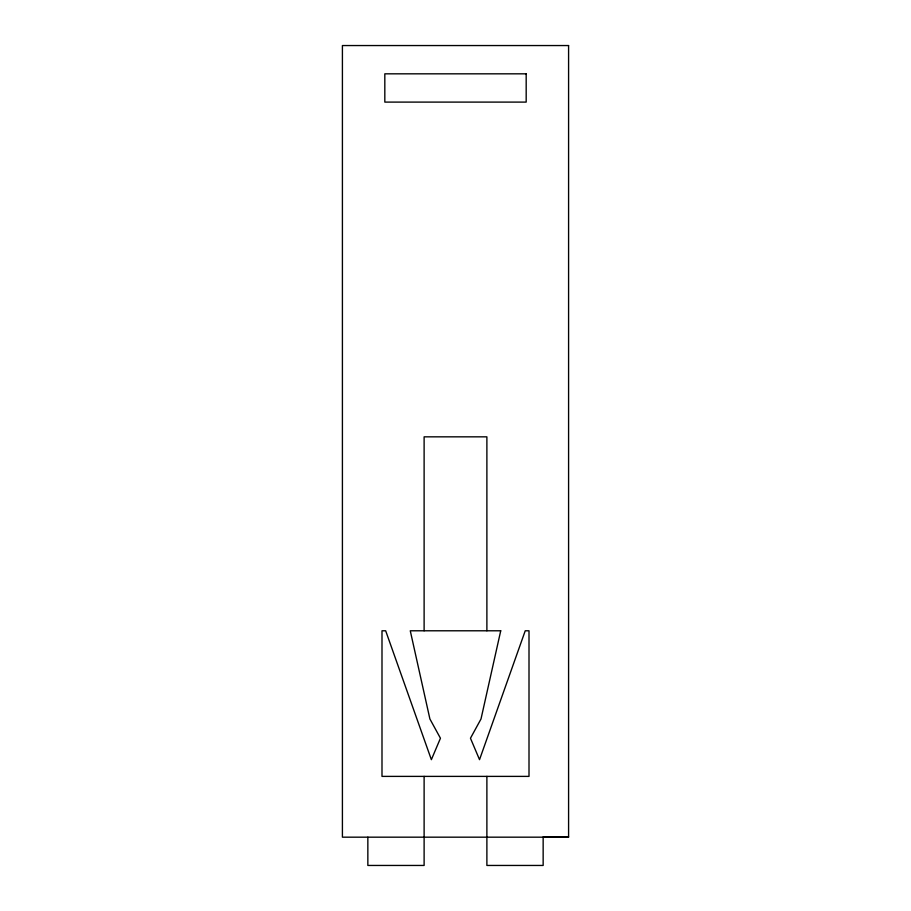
<?xml version="1.0" encoding="UTF-8"?>
<svg xmlns="http://www.w3.org/2000/svg" width="911" height="911" viewBox="0 0 911 911"><rect width="100%" height="100%" fill="white"/><g stroke="black" fill="none" stroke-linecap="round" stroke-linejoin="round"><path stroke-width="1.37" d="M568.589 836.89L543.15 836.89L543.15 865.45L486.884 865.45L486.884 776.388M486.884 630.788L486.884 436.836L424.116 436.836L424.116 630.788M424.116 776.388L424.116 865.45L367.85 865.45L367.85 837.175M500.731 630.788L481.008 718.973L470.463 738.24L479.528 759.66L525.237 630.788L529.006 630.788L529.006 776.388L381.994 776.388L381.994 630.788L385.672 630.788L431.37 759.66L440.446 738.24L429.901 718.973L410.269 630.788L500.731 630.788M568.589 45.55L342.411 45.55L342.411 837.175L568.589 837.175L568.589 45.55M526.182 73.825L384.818 73.825L384.818 102.1L526.182 102.1L526.182 73.825"/></g></svg>
